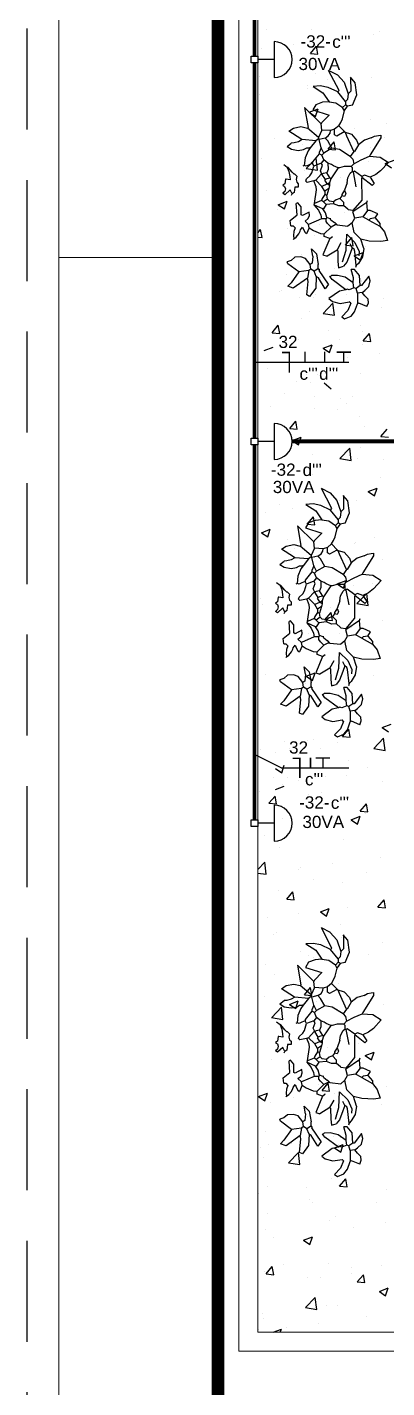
# Model space of a CAD drawing. Header units: millimetres. Extents: x 6597 to 20911, y -10306 to -132.
# Drawn here: x 9368 to 9650, y -6689 to -5620 of the extents above; entities that cross this region are included whole.
import ezdxf

# ---------------------------------------------------------------- set-up
doc = ezdxf.new("R2010")
doc.units = ezdxf.units.MM
doc.header["$LTSCALE"] = 25
doc.header["$MEASUREMENT"] = 0
for name, pattern in [('DASHDOT2', [12.7, 6.35, -3.175, 0, -3.175]), ('Dashed', [0.75, 0.5, -0.25]), ('HIDDEN2', [4.7625, 3.175, -1.5875])]:
    doc.linetypes.add(name, pattern=pattern)
for name, color, linetype in [('CIRCUITOS', 7, 'Continuous'), ('Iluminação1', 1, 'Continuous'), ('LUMINÁRIAS', 1, 'Continuous'), ('MAAI - VEGETAÇÃO', 106, 'Continuous')]:
    doc.layers.add(name, color=color, linetype=linetype)
for name, color, linetype, lineweight in [('EL-Condutos', 5, 'Continuous', 30), ('MAAI - ALVENARIA', 7, 'Continuous', 0), ('TEXTO', 7, 'Continuous', 30)]:
    doc.layers.add(name, color=color, linetype=linetype, lineweight=lineweight)
doc.styles.add('Arial', font='arial.ttf')

# ---------------------------------------------------------------- blocks, each defined once
blk = doc.blocks.new('JVL')
for p, q in [((246.1773, -15.6807), (246.188, -15.6807)), ((246.1779, -15.6897), (246.1773, -15.6807)), ((246.1804, -15.7052), (246.1779, -15.6897)), ((246.188, -15.6807), (246.2553, -15.7237)), ((246.2607, -15.7264), (246.2644, -15.6832)), ((246.2644, -15.6832), (246.2854, -15.6508)), ((246.2854, -15.6508), (246.3188, -15.6819)), ((246.3188, -15.6819), (246.3336, -15.7013)), ((246.4894, -15.6941), (246.4759, -15.7237)), ((246.5055, -15.7049), (246.4894, -15.6941)), ((246.5055, -15.7049), (246.5271, -15.6861)), ((246.5136, -15.7291), (246.5375, -15.6858)), ((246.5271, -15.6861), (246.5378, -15.6861)), ((246.5375, -15.6858), (246.5609, -15.6677)), ((246.5609, -15.6677), (246.5955, -15.656)), ((246.5955, -15.656), (246.5993, -15.6819)), ((246.5993, -15.6819), (246.5968, -15.7285)), ((246.188, -15.7184), (246.1804, -15.7052)), ((246.188, -15.7184), (246.1961, -15.7453)), ((246.1961, -15.7453), (246.2149, -15.7695)), ((246.2553, -15.7237), (246.2607, -15.7264)), ((246.2743, -15.7583), (246.2607, -15.7264)), ((246.3336, -15.7013), (246.3441, -15.7237)), ((246.3441, -15.7237), (246.336, -15.7453)), ((246.336, -15.7453), (246.3414, -15.756)), ((246.3441, -15.7237), (246.3683, -15.7076)), ((246.3764, -15.7157), (246.3441, -15.756)), ((246.3683, -15.7076), (246.3764, -15.7157)), ((246.4437, -15.7372), (246.4356, -15.7345)), ((246.4759, -15.7345), (246.4437, -15.7372)), ((246.4437, -15.7372), (246.4805, -15.7925)), ((246.4759, -15.7237), (246.4759, -15.7345)), ((246.4759, -15.7345), (246.5002, -15.7533)), ((246.5136, -15.7291), (246.5002, -15.7533)), ((246.5002, -15.7533), (246.5055, -15.7856)), ((246.5055, -15.7049), (246.5082, -15.7237)), ((246.5082, -15.7237), (246.5136, -15.7291)), ((246.5968, -15.7285), (246.589, -15.7614)), ((246.6266, -15.7506), (246.589, -15.7614)), ((246.6266, -15.7506), (246.6598, -15.7557)), ((246.755, -15.7257), (246.7358, -15.7306)), ((246.7358, -15.7306), (246.7735, -15.7602)), ((246.7773, -15.7309), (246.755, -15.7257)), ((246.7923, -15.7467), (246.7773, -15.7309)), ((246.8004, -15.7575), (246.7923, -15.7467)), ((246.8138, -15.7467), (246.8004, -15.7575)), ((246.8267, -15.7335), (246.8138, -15.7467)), ((246.8415, -15.7322), (246.8267, -15.7335)), ((246.8569, -15.7387), (246.8415, -15.7322)), ((246.8569, -15.7387), (246.8434, -15.771)), ((245.9689, -15.7813), (245.9472, -15.7999)), ((245.948, -15.7991), (246.0024, -15.7991)), ((246.0162, -15.7751), (245.9689, -15.7813)), ((246.0024, -15.7991), (246.0131, -15.8098)), ((246.0571, -15.7922), (246.0162, -15.7751)), ((246.0571, -15.7922), (246.0616, -15.8125)), ((246.1638, -15.826), (246.173, -15.7971)), ((246.173, -15.7971), (246.1964, -15.7764)), ((246.2419, -15.7883), (246.18, -15.8152)), ((246.1964, -15.7764), (246.2149, -15.7695)), ((246.2149, -15.7695), (246.2419, -15.7856)), ((246.2607, -15.8018), (246.2338, -15.8448)), ((246.2419, -15.7856), (246.2419, -15.7883)), ((246.2419, -15.7883), (246.2607, -15.8018)), ((246.2607, -15.8018), (246.2718, -15.7919)), ((246.2718, -15.7919), (246.2903, -15.7883)), ((246.2903, -15.7883), (246.2743, -15.7583)), ((246.2903, -15.7883), (246.3011, -15.7991)), ((246.3064, -15.7937), (246.3011, -15.7991)), ((246.3011, -15.7991), (246.3011, -15.826)), ((246.3199, -15.7937), (246.3064, -15.7937)), ((246.3414, -15.756), (246.3199, -15.7856)), ((246.3199, -15.7856), (246.3226, -15.791)), ((246.3226, -15.791), (246.3199, -15.7937)), ((246.3274, -15.8023), (246.3199, -15.7937)), ((246.3226, -15.791), (246.3818, -15.7802)), ((246.346, -15.8126), (246.3274, -15.8023)), ((246.3414, -15.756), (246.3441, -15.756)), ((246.3441, -15.756), (246.3468, -15.756)), ((246.434, -15.756), (246.3468, -15.756)), ((246.4759, -15.791), (246.434, -15.756)), ((246.4759, -15.7937), (246.4733, -15.8098)), ((246.4759, -15.7937), (246.4759, -15.791)), ((246.5055, -15.7856), (246.4805, -15.7925)), ((246.5244, -15.7964), (246.5055, -15.7856)), ((246.5621, -15.7883), (246.5244, -15.7964)), ((246.5244, -15.7964), (246.5378, -15.8125)), ((246.589, -15.7614), (246.5621, -15.7883)), ((246.5698, -15.8172), (246.6021, -15.7851)), ((246.589, -15.7614), (246.589, -15.7587)), ((246.6021, -15.7851), (246.6382, -15.7685)), ((246.6239, -15.7964), (246.6078, -15.8045)), ((246.6293, -15.7883), (246.6239, -15.7964)), ((246.6239, -15.7964), (246.6455, -15.8045)), ((246.6374, -15.7856), (246.6293, -15.7883)), ((246.6939, -15.7802), (246.6374, -15.7856)), ((246.6382, -15.7685), (246.6552, -15.7702)), ((246.6455, -15.8045), (246.6804, -15.8179)), ((246.6598, -15.7557), (246.6857, -15.7712)), ((246.6857, -15.7712), (246.6939, -15.7802)), ((246.6939, -15.7802), (246.702, -15.7829)), ((246.7331, -15.7683), (246.7089, -15.7871)), ((246.7089, -15.7871), (246.7089, -15.8005)), ((246.7427, -15.7917), (246.7089, -15.8005)), ((246.7735, -15.7656), (246.7331, -15.7683)), ((246.7627, -15.7925), (246.7402, -15.8241)), ((246.7627, -15.7925), (246.7427, -15.7917)), ((246.7815, -15.7898), (246.7627, -15.7925)), ((246.7735, -15.7602), (246.7735, -15.7656)), ((246.7735, -15.7656), (246.7842, -15.7817)), ((246.7842, -15.7817), (246.7815, -15.7898)), ((246.7815, -15.7898), (246.7896, -15.8086)), ((246.8031, -15.7763), (246.7842, -15.7817)), ((246.7896, -15.8086), (246.7869, -15.8167)), ((246.8004, -15.7575), (246.8031, -15.7763)), ((246.8031, -15.7763), (246.8461, -15.7763)), ((246.8434, -15.8032), (246.838, -15.8086)), ((246.844, -15.8448), (246.838, -15.8086)), ((246.8434, -15.771), (246.8461, -15.7763)), ((246.8434, -15.8032), (246.8724, -15.815)), ((246.8773, -15.7878), (246.8461, -15.7763)), ((246.8946, -15.8021), (246.8773, -15.7878)), ((246.9053, -15.8275), (246.8946, -15.8021)), ((245.9997, -15.8448), (245.9197, -15.8864)), ((245.9378, -15.8502), (245.9197, -15.8864)), ((245.9373, -15.8515), (245.9669, -15.8247)), ((245.9669, -15.8247), (246.0131, -15.8098)), ((246.0051, -15.8502), (245.9866, -15.8887)), ((246.0051, -15.8502), (245.9997, -15.8448)), ((246.0427, -15.8206), (246.0051, -15.8502)), ((246.0131, -15.8098), (246.0347, -15.8125)), ((246.0347, -15.8125), (246.0427, -15.8206)), ((246.0427, -15.8206), (246.0562, -15.8206)), ((246.0438, -15.8846), (246.0482, -15.8577)), ((246.0482, -15.8577), (246.0665, -15.8308)), ((246.0616, -15.8125), (246.0562, -15.8206)), ((246.067, -15.8314), (246.0562, -15.8206)), ((246.0789, -15.824), (246.0611, -15.8116)), ((246.0806, -15.8245), (246.067, -15.8314)), ((246.1115, -15.8328), (246.0789, -15.824)), ((246.1262, -15.8394), (246.1115, -15.8328)), ((246.1396, -15.8475), (246.1262, -15.8394)), ((246.1638, -15.8233), (246.1396, -15.8475)), ((246.1396, -15.8475), (246.1531, -15.8636)), ((246.1638, -15.8233), (246.1638, -15.826)), ((246.1638, -15.826), (246.18, -15.8556)), ((246.18, -15.8152), (246.1665, -15.8206)), ((246.18, -15.8556), (246.1746, -15.8636)), ((246.2338, -15.8448), (246.2284, -15.8744)), ((246.3064, -15.8502), (246.2984, -15.869)), ((246.3011, -15.826), (246.3064, -15.8448)), ((246.3064, -15.8448), (246.3064, -15.8502)), ((246.3064, -15.8502), (246.3495, -15.8798)), ((246.3656, -15.8152), (246.346, -15.8126)), ((246.3656, -15.8152), (246.3952, -15.826)), ((246.3952, -15.826), (246.4087, -15.8206)), ((246.3952, -15.826), (246.4114, -15.8367)), ((246.4087, -15.8206), (246.4194, -15.826)), ((246.4114, -15.8367), (246.4168, -15.8367)), ((246.4194, -15.826), (246.4168, -15.8367)), ((246.4168, -15.8367), (246.4275, -15.8448)), ((246.4437, -15.8287), (246.4275, -15.8448)), ((246.4275, -15.8448), (246.4329, -15.8583)), ((246.4329, -15.8583), (246.441, -15.869)), ((246.4571, -15.8287), (246.4437, -15.8287)), ((246.4572, -15.8489), (246.449, -15.869)), ((246.4706, -15.8125), (246.4571, -15.8287)), ((246.4571, -15.8287), (246.4572, -15.8489)), ((246.4733, -15.8098), (246.4706, -15.8125)), ((246.5325, -15.8556), (246.5244, -15.8636)), ((246.5325, -15.8556), (246.5378, -15.8125)), ((246.5325, -15.8556), (246.5325, -15.8636)), ((246.6322, -15.8207), (246.5698, -15.8172)), ((246.632, -15.8556), (246.6024, -15.8394)), ((246.632, -15.8556), (246.6347, -15.8529)), ((246.632, -15.8556), (246.6562, -15.8959)), ((246.6782, -15.8344), (246.6322, -15.8207)), ((246.6347, -15.8529), (246.6778, -15.8529)), ((246.6778, -15.8529), (246.702, -15.8502)), ((246.6804, -15.8179), (246.6966, -15.8314)), ((246.702, -15.8502), (246.6966, -15.8314)), ((246.7402, -15.8241), (246.7328, -15.8551)), ((246.7328, -15.8551), (246.7331, -15.8786)), ((246.7896, -15.8221), (246.7492, -15.8759)), ((246.7869, -15.8167), (246.7896, -15.8221)), ((246.7896, -15.8221), (246.7946, -15.8474)), ((246.7946, -15.8474), (246.8246, -15.8893)), ((246.8353, -15.8759), (246.844, -15.8448)), ((246.8724, -15.815), (246.8972, -15.8382)), ((246.8972, -15.8382), (246.9053, -15.8275)), ((245.9866, -15.8887), (245.9807, -15.9197)), ((245.9827, -15.9486), (246.0083, -15.9093)), ((246.0083, -15.9093), (246.0438, -15.8846)), ((246.0438, -15.8846), (246.0458, -15.9114)), ((246.0458, -15.9114), (246.0556, -15.9383)), ((246.0759, -15.9501), (246.0966, -15.8852)), ((246.0966, -15.8852), (246.1262, -15.9148)), ((246.1262, -15.9148), (246.1315, -15.9175)), ((246.1558, -15.9148), (246.1315, -15.9175)), ((246.1746, -15.8636), (246.1531, -15.8636)), ((246.1531, -15.8636), (246.1584, -15.8798)), ((246.1584, -15.8798), (246.1558, -15.9148)), ((246.1558, -15.9148), (246.1853, -15.9282)), ((246.168, -15.8812), (246.1584, -15.8798)), ((246.1791, -15.889), (246.168, -15.8812)), ((246.188, -15.9013), (246.1791, -15.889)), ((246.1988, -15.8906), (246.188, -15.9013)), ((246.188, -15.9013), (246.1934, -15.9255)), ((246.2284, -15.8744), (246.1988, -15.8906)), ((246.2472, -15.9067), (246.2257, -15.9175)), ((246.2284, -15.8744), (246.2472, -15.9067)), ((246.2472, -15.9067), (246.2553, -15.9148)), ((246.2553, -15.9148), (246.2499, -15.9255)), ((246.2741, -15.9067), (246.2553, -15.9148)), ((246.2876, -15.8906), (246.2741, -15.9067)), ((246.2741, -15.9067), (246.2876, -15.9175)), ((246.293, -15.8771), (246.2876, -15.8906)), ((246.2876, -15.8906), (246.3118, -15.8906)), ((246.2957, -15.9121), (246.2876, -15.9175)), ((246.2984, -15.869), (246.293, -15.8771)), ((246.3172, -15.9202), (246.2957, -15.9121)), ((246.3118, -15.8906), (246.3253, -15.8959)), ((246.3306, -15.9148), (246.3172, -15.9202)), ((246.3468, -15.8825), (246.3253, -15.8959)), ((246.3253, -15.8959), (246.328, -15.9094)), ((246.328, -15.9094), (246.3306, -15.9148)), ((246.3522, -15.9013), (246.3306, -15.9148)), ((246.3306, -15.9148), (246.3306, -15.9175)), ((246.3495, -15.8798), (246.3468, -15.8825)), ((246.3468, -15.8825), (246.3495, -15.8959)), ((246.3495, -15.8798), (246.3656, -15.8852)), ((246.3495, -15.8959), (246.3522, -15.9013)), ((246.3549, -15.904), (246.3522, -15.9013)), ((246.371, -15.8933), (246.3549, -15.904)), ((246.3791, -15.9148), (246.3549, -15.939)), ((246.3656, -15.8852), (246.371, -15.8933)), ((246.3656, -15.8852), (246.3764, -15.8852)), ((246.3764, -15.8852), (246.371, -15.8933)), ((246.371, -15.8933), (246.371, -15.8959)), ((246.371, -15.8959), (246.3791, -15.9148)), ((246.3764, -15.8852), (246.3872, -15.8879)), ((246.3979, -15.904), (246.3791, -15.9148)), ((246.3872, -15.8879), (246.4141, -15.8959)), ((246.3872, -15.8879), (246.3979, -15.904)), ((246.3979, -15.904), (246.4114, -15.904)), ((246.4141, -15.8959), (246.4114, -15.904)), ((246.4114, -15.904), (246.4275, -15.9148)), ((246.4302, -15.8933), (246.4141, -15.8959)), ((246.4275, -15.9148), (246.4356, -15.9175)), ((246.4383, -15.8852), (246.4302, -15.8933)), ((246.4302, -15.8933), (246.441, -15.9094)), ((246.441, -15.9094), (246.4356, -15.9175)), ((246.441, -15.869), (246.4383, -15.8852)), ((246.441, -15.869), (246.449, -15.869)), ((246.4517, -15.8986), (246.441, -15.9094)), ((246.449, -15.869), (246.4517, -15.8986)), ((246.4517, -15.8986), (246.4679, -15.9094)), ((246.4679, -15.9121), (246.4517, -15.9471)), ((246.484, -15.9013), (246.4679, -15.9121)), ((246.4679, -15.9094), (246.4679, -15.9121)), ((246.5029, -15.8959), (246.484, -15.9013)), ((246.5082, -15.8825), (246.5029, -15.8959)), ((246.5029, -15.8959), (246.5082, -15.8986)), ((246.5082, -15.8798), (246.5082, -15.8825)), ((246.5136, -15.8798), (246.5082, -15.8825)), ((246.519, -15.8986), (246.5082, -15.8986)), ((246.5082, -15.8986), (246.5082, -15.9175)), ((246.5244, -15.8663), (246.5136, -15.8798)), ((246.5271, -15.8933), (246.519, -15.8986)), ((246.5244, -15.8636), (246.5244, -15.8663)), ((246.5405, -15.8798), (246.5271, -15.8933)), ((246.5325, -15.8636), (246.5405, -15.8798)), ((246.5405, -15.8798), (246.5674, -15.9067)), ((246.5654, -15.9222), (246.5674, -15.9067)), ((246.5782, -15.9067), (246.5674, -15.9067)), ((246.5863, -15.8852), (246.5782, -15.8744)), ((246.5863, -15.8852), (246.5782, -15.9067)), ((246.5863, -15.8852), (246.6508, -15.9121)), ((246.6508, -15.9121), (246.6562, -15.8959)), ((246.7665, -15.8906), (246.7127, -15.9282)), ((246.7331, -15.8786), (246.7385, -15.884)), ((246.7385, -15.884), (246.7358, -15.8867)), ((246.7492, -15.8759), (246.7385, -15.884)), ((246.7854, -15.904), (246.7423, -15.9309)), ((246.7665, -15.8906), (246.7854, -15.904)), ((246.8246, -15.8893), (246.8353, -15.8759)), ((245.9807, -15.9197), (245.9827, -15.9486)), ((246.0556, -15.9383), (246.0759, -15.9501)), ((246.1315, -15.9175), (246.0666, -15.9824)), ((246.0666, -15.9824), (246.145, -15.9686)), ((246.145, -15.9686), (246.1477, -15.9713)), ((246.1853, -15.9282), (246.1477, -15.9713)), ((246.1853, -15.9282), (246.1907, -15.9282)), ((246.1934, -15.9255), (246.1907, -15.9282)), ((246.1907, -15.9282), (246.1988, -15.939)), ((246.2257, -15.9175), (246.1934, -15.9255)), ((246.1988, -15.939), (246.1934, -15.9928)), ((246.1988, -15.939), (246.2257, -15.9605)), ((246.2257, -15.9175), (246.2445, -15.9255)), ((246.2257, -15.9605), (246.2257, -15.9632)), ((246.2257, -15.9605), (246.2383, -15.9696)), ((246.2257, -15.974), (246.2257, -15.9632)), ((246.2383, -15.9696), (246.2663, -15.9807)), ((246.2445, -15.9255), (246.2499, -15.9255)), ((246.2499, -15.9255), (246.2822, -15.9524)), ((246.2822, -15.9524), (246.2876, -15.9524)), ((246.2876, -15.9175), (246.2984, -15.9471)), ((246.2984, -15.9471), (246.2876, -15.9524)), ((246.2876, -15.9524), (246.293, -15.9659)), ((246.293, -15.9659), (246.2984, -15.9767)), ((246.3256, -15.9551), (246.2984, -15.9471)), ((246.3367, -15.9624), (246.3256, -15.9551)), ((246.3306, -15.9175), (246.3549, -15.939)), ((246.3495, -15.9767), (246.3367, -15.9624)), ((246.3549, -15.939), (246.3576, -15.9471)), ((246.3803, -15.9373), (246.3574, -15.9465)), ((246.3576, -15.9471), (246.3629, -15.974)), ((246.3925, -15.9363), (246.3803, -15.9373)), ((246.4464, -15.9444), (246.3925, -15.9363)), ((246.4356, -15.9175), (246.4464, -15.9444)), ((246.4464, -15.9444), (246.4517, -15.9471)), ((246.4517, -15.9471), (246.4735, -15.9289)), ((246.4735, -15.9289), (246.4932, -15.9201)), ((246.4942, -15.9646), (246.4813, -15.9659)), ((246.4813, -15.9659), (246.4948, -15.9928)), ((246.4932, -15.9201), (246.5082, -15.9175)), ((246.5066, -15.9698), (246.4942, -15.9646)), ((246.5163, -15.982), (246.5066, -15.9698)), ((246.5082, -15.9175), (246.5298, -15.9686)), ((246.5298, -15.9686), (246.5163, -15.982)), ((246.5432, -15.9659), (246.5298, -15.9686)), ((246.5432, -15.9659), (246.5535, -15.9491)), ((246.5432, -15.9659), (246.5674, -15.9767)), ((246.5535, -15.9491), (246.5654, -15.9222)), ((246.6264, -15.9576), (246.6462, -15.9382)), ((246.6562, -15.9524), (246.6264, -15.9576)), ((246.6462, -15.9382), (246.6885, -15.9309)), ((246.6562, -15.9524), (246.6831, -15.9551)), ((246.6885, -15.9632), (246.6643, -15.982)), ((246.6831, -15.9551), (246.6885, -15.9632)), ((246.7074, -15.9309), (246.6885, -15.9309)), ((246.7074, -15.9605), (246.6885, -15.9632)), ((246.7074, -15.9282), (246.71, -15.9282)), ((246.7074, -15.9282), (246.7074, -15.9309)), ((246.71, -15.9282), (246.7074, -15.9309)), ((246.7074, -15.9309), (246.7074, -15.9336)), ((246.7074, -15.9336), (246.7154, -15.9471)), ((246.7154, -15.9471), (246.7074, -15.9605)), ((246.7074, -15.9605), (246.7127, -15.9686)), ((246.71, -15.9282), (246.7127, -15.9282)), ((246.7127, -15.9686), (246.7423, -15.974)), ((246.7127, -15.9686), (246.7181, -16.0089)), ((246.737, -15.939), (246.7154, -15.9471)), ((246.7423, -15.9309), (246.737, -15.939)), ((246.737, -15.939), (246.7827, -15.9417)), ((246.7827, -15.9417), (246.815, -15.9659)), ((246.815, -15.9659), (246.8096, -15.9767)), ((246.1418, -15.997), (246.1477, -15.9713)), ((246.1473, -16.0269), (246.1418, -15.997)), ((246.1907, -15.9982), (246.16, -16.0457)), ((246.1934, -15.9928), (246.1907, -15.9982)), ((246.1934, -15.9928), (246.2015, -16.0072)), ((246.2015, -16.0072), (246.2061, -16.0245)), ((246.2061, -16.0245), (246.2069, -16.0359)), ((246.2328, -15.9869), (246.2257, -15.974)), ((246.2314, -16.0351), (246.236, -16.0081)), ((246.236, -16.0081), (246.2328, -15.9869)), ((246.2663, -15.9807), (246.2957, -15.9847)), ((246.293, -15.9847), (246.2957, -15.9847)), ((246.2984, -15.9767), (246.2957, -15.9847)), ((246.2957, -15.9847), (246.2984, -15.9901)), ((246.3333, -16.0197), (246.3306, -16.0224)), ((246.3306, -16.0224), (246.3306, -16.0251)), ((246.3333, -16.0197), (246.3387, -16.0143)), ((246.3387, -16.0143), (246.3518, -16.0177)), ((246.3576, -15.9794), (246.3495, -15.9767)), ((246.3518, -16.0177), (246.3624, -16.0144)), ((246.3629, -15.974), (246.3576, -15.9794)), ((246.3624, -16.0144), (246.3683, -16.0089)), ((246.3683, -16.0089), (246.3818, -16.0089)), ((246.3818, -16.0089), (246.3818, -16.0224)), ((246.3818, -16.0224), (246.4033, -16.0251)), ((246.4598, -15.9982), (246.4437, -16.0116)), ((246.4437, -16.0116), (246.4464, -16.017)), ((246.4921, -16.0143), (246.4464, -16.017)), ((246.4921, -15.9982), (246.4598, -15.9982)), ((246.4948, -15.9928), (246.4921, -15.9982)), ((246.5136, -16.0412), (246.4921, -16.0143)), ((246.5351, -16.0305), (246.5432, -16.0224)), ((246.5405, -15.9928), (246.553, -15.9879)), ((246.5513, -16.0009), (246.5405, -15.9928)), ((246.5432, -16.0224), (246.558, -16.0273)), ((246.5565, -16.0019), (246.5513, -16.0009)), ((246.553, -15.9879), (246.5624, -15.9827)), ((246.5674, -16.0076), (246.5565, -16.0019)), ((246.5624, -15.9827), (246.5674, -15.9767)), ((246.5797, -16.0185), (246.5674, -16.0076)), ((246.5863, -16.0278), (246.5797, -16.0185)), ((246.6643, -15.982), (246.6586, -16.0003)), ((246.6586, -16.0003), (246.6598, -16.0236)), ((246.6598, -16.0236), (246.6724, -16.0386)), ((246.7181, -16.0089), (246.6858, -16.052)), ((246.7181, -16.0089), (246.7612, -16.0386)), ((246.7558, -15.9713), (246.7423, -15.974)), ((246.7423, -15.974), (246.7827, -16.0305)), ((246.8096, -15.9767), (246.7558, -15.9713)), ((246.16, -16.0457), (246.1473, -16.0269)), ((246.2203, -16.052), (246.2069, -16.0359)), ((246.2203, -16.052), (246.2314, -16.0351)), ((246.3037, -16.052), (246.293, -16.0655)), ((246.3226, -16.0332), (246.3037, -16.0493)), ((246.3037, -16.052), (246.3197, -16.0457)), ((246.3037, -16.0493), (246.3037, -16.052)), ((246.3197, -16.0457), (246.3394, -16.0428)), ((246.3306, -16.0251), (246.3226, -16.0332)), ((246.3394, -16.0428), (246.3522, -16.0412)), ((246.3522, -16.0412), (246.3495, -16.0574)), ((246.3495, -16.0574), (246.3495, -16.0601)), ((246.3495, -16.0601), (246.3683, -16.0628)), ((246.3683, -16.0628), (246.3737, -16.0708)), ((246.3737, -16.0708), (246.379, -16.063)), ((246.379, -16.063), (246.3881, -16.0601)), ((246.3881, -16.0601), (246.3992, -16.062)), ((246.4087, -16.0332), (246.3925, -16.0412)), ((246.3925, -16.0412), (246.4114, -16.0628)), ((246.3992, -16.062), (246.406, -16.0708)), ((246.4033, -16.0251), (246.4087, -16.0332)), ((246.4114, -16.0628), (246.406, -16.0708)), ((246.4141, -16.0359), (246.4087, -16.0332)), ((246.5351, -16.0386), (246.5136, -16.0412)), ((246.5351, -16.0386), (246.5351, -16.0305)), ((246.558, -16.0273), (246.5738, -16.0288)), ((246.5738, -16.0288), (246.5863, -16.0278)), ((246.5863, -16.0278), (246.589, -16.0305)), ((246.6724, -16.0386), (246.6778, -16.0547)), ((246.6858, -16.052), (246.6778, -16.0547)), ((246.7612, -16.0386), (246.7746, -16.052)), ((246.7827, -16.0305), (246.7746, -16.052))]:
    blk.add_line(p, q)
for centre, start, end in [((246.0571, -15.7922), 12.8043, 67.5333), ((246.434, -15.756), 49.844, 89.647)]:
    blk.add_arc(centre, 0.000000336, start, end)
blk = doc.blocks.new('Arandela 32W')
at = {"layer": 'LUMINÁRIAS', "color": 1}
for p, q in [((18.1535, 14.125), (18.1535, -14.125)), ((0, -2.6515), (0, 2.6515)), ((0, 2.6515), (5.304, 2.6515)), ((5.304, 2.6515), (5.304, -2.6515)), ((18.1535, 0), (5.304, 0)), ((5.304, -2.6515), (0, -2.6515))]:
    blk.add_line(p, q, dxfattribs=at)
blk.add_arc((18.1535, 0), 14.125, 270, 90, dxfattribs=at)

msp = doc.modelspace()

# ---------------------------------------------------------------- linework, layer by layer
at = {"linetype": 'HIDDEN2'}
msp.add_line((9367.5, -8796), (9367.5, -4541), dxfattribs=at)
at = {"lineweight": 0}
msp.add_line((9392.5, -8771), (9392.5, -4566), dxfattribs=at)
at = {"color": 7, "lineweight": 0}
msp.add_line((9517.5, -5801), (9392.5, -5801), dxfattribs=at)
at = {"layer": 'CIRCUITOS'}
for p, q in [((9546.2, -5883.2), (9620.3, -5883.2)), ((9567.1, -6201.9), (9546.2, -6191.5)), ((9567.1, -6201.9), (9620.3, -6201.9))]:
    msp.add_line(p, q, dxfattribs=at)
for points, const_width in [([(9567.9, -5875.6), (9573.8, -5875.6)], 1.16), ([(9573.6, -5875), (9573.6, -5891.3)], 1.16), ([(9573.6, -5875), (9573.6, -5891.3)], 1.16), ([(9585.9, -5875), (9585.9, -5883.2)], 1.16), ([(9601.3, -5875), (9601.3, -5883.2)], 1.16), ([(9610.7, -5875.3), (9622, -5875.3)], 1.11), ([(9616.3, -5875.3), (9616.3, -5883.2)], 1.11), ([(9576.1, -6194.4), (9582, -6194.4)], 1.16), ([(9581.8, -6193.8), (9581.8, -6210)], 1.16), ([(9581.8, -6193.8), (9581.8, -6210)], 1.16), ([(9590.2, -6193.8), (9590.2, -6201.9)], 1.16), ([(9594.4, -6194.1), (9605.6, -6194.1)], 1.11), ([(9600, -6194.1), (9600, -6201.9)], 1.11)]:
    msp.add_lwpolyline(points, dxfattribs=dict(at, const_width=const_width))
at = {"layer": 'EL-Condutos', "const_width": 3}
for points in [[(9546.2, -5348.1), (9546.2, -5642.7)], [(9546.2, -5648.1), (9546.2, -5942.7)], [(9546.2, -5948.1), (9546.2, -6242.7)]]:
    msp.add_lwpolyline(points, dxfattribs=at)
at = {"layer": 'EL-Condutos', "linetype": 'Dashed', "const_width": 3}
msp.add_lwpolyline([(9575.8, -5945.4), (10017.9, -5945.4, -0.216241), (10040.4, -5955.6), (10177, -6111.6)], format="xyb", dxfattribs=at)
at = {"layer": 'MAAI - ALVENARIA'}
for p, q in [((9533.9, -6660.4), (9533.9, -4630.4)), ((9548.9, -6645.4), (9548.9, -4645.4)), ((9548.9, -4645.4), (9548.9, -6645.4)), ((14342.9, -6645.4), (9548.9, -6645.4)), ((9548.9, -6645.4), (14342.9, -6645.4)), ((15548.9, -6660.4), (9533.9, -6660.4))]:
    msp.add_line(p, q, dxfattribs=at)
at = {"layer": 'MAAI - VEGETAÇÃO', "linetype": 'Continuous', "transparency": 33554559}
for p, q in [((9555.7, -5621.7), (9555.7, -5621.7)), ((9590.8, -5621.5), (9590.8, -5621.5)), ((9576.7, -5633.6), (9576.7, -5633.6)), ((9589.1, -5632.3), (9589.1, -5632.3)), ((9614.6, -5628.6), (9614.6, -5628.6)), ((9639.6, -5625.9), (9639.6, -5625.9)), ((9644.2, -5623.7), (9644.2, -5623.7)), ((9551.6, -5636.9), (9551.6, -5636.9)), ((9590.1, -5640.6), (9594.9, -5634.9)), ((9590.1, -5640.6), (9596.1, -5641.1)), ((9596.1, -5641.1), (9594.9, -5634.9)), ((9549.9, -5658.9), (9549.9, -5658.9)), ((9587.8, -5665.6), (9587.8, -5665.6)), ((9593.9, -5656.7), (9593.9, -5656.7)), ((9603.2, -5661.1), (9603.2, -5661.1)), ((9638.4, -5659.2), (9638.4, -5659.2)), ((9550.4, -5673.1), (9550.4, -5673.1)), ((9588.2, -5668.1), (9588.2, -5668.1)), ((9589.2, -5686.8), (9596.2, -5684.2)), ((9589.2, -5686.8), (9594.2, -5690.2)), ((9594.2, -5690.2), (9596.2, -5684.2)), ((9637.1, -5692.5), (9637.1, -5692.5)), ((9650.1, -5695.9), (9650.1, -5695.9)), ((9561.9, -5707.5), (9561.9, -5707.5)), ((9586.6, -5698.9), (9586.6, -5698.9)), ((9625.1, -5699.2), (9625.1, -5699.2)), ((9648.1, -5706.4), (9648.1, -5706.4)), ((9583.8, -5712.2), (9583.8, -5712.2)), ((9589.7, -5716.4), (9589.7, -5716.4)), ((9604, -5715.8), (9608.8, -5710.1)), ((9604, -5715.8), (9609.9, -5716.4)), ((9609.9, -5716.4), (9608.8, -5710.1)), ((9637.1, -5714.5), (9637.1, -5714.5)), ((9551.5, -5723.4), (9551.5, -5723.4)), ((9586.8, -5731), (9594.6, -5722.9)), ((9595.7, -5732.4), (9594.6, -5722.9)), ((9604.8, -5725.7), (9604.8, -5725.7)), ((9635.9, -5725.8), (9635.9, -5725.8)), ((9648.9, -5727.1), (9655.9, -5724.4)), ((9648.9, -5727.1), (9653.9, -5730.5)), ((9585.4, -5732.2), (9585.4, -5732.2)), ((9586.8, -5731), (9595.7, -5732.4)), ((9598.8, -5738.6), (9598.8, -5738.6)), ((9613.7, -5738.3), (9613.7, -5738.3)), ((9623.8, -5735.4), (9623.8, -5735.4)), ((9555.4, -5748.3), (9555.4, -5748.3)), ((9564.9, -5759.4), (9571.9, -5756.7)), ((9564.9, -5759.4), (9569.9, -5762.7)), ((9569.9, -5762.7), (9571.9, -5756.7)), ((9634.7, -5759.1), (9634.7, -5759.1)), ((9563.9, -5763.1), (9563.9, -5763.1)), ((9584.2, -5765.5), (9584.2, -5765.5)), ((9617.2, -5765.3), (9617.2, -5765.3)), ((9635.4, -5769.8), (9635.4, -5769.8)), ((9548.9, -5781.5), (9550.9, -5779)), ((9552.1, -5785.3), (9550.9, -5779)), ((9572.5, -5778.1), (9572.5, -5778.1)), ((9593.6, -5783.3), (9593.6, -5783.3)), ((9597.5, -5774.8), (9597.5, -5774.8)), ((9548.9, -5785), (9552.1, -5785.3)), ((9617.8, -5791.1), (9622.7, -5785.3)), ((9617.8, -5791.1), (9623.8, -5791.6)), ((9623.8, -5791.6), (9622.7, -5785.3)), ((9633.5, -5792.4), (9633.5, -5792.4)), ((9583, -5798.8), (9583, -5798.8)), ((9624.6, -5799.6), (9631.6, -5796.9)), ((9624.6, -5799.6), (9629.6, -5803)), ((9629.6, -5803), (9631.6, -5796.9)), ((9571.2, -5814.2), (9571.2, -5814.2)), ((9609.1, -5809.2), (9609.1, -5809.2)), ((9576.8, -5817.3), (9576.8, -5817.3)), ((9597.8, -5816.4), (9597.8, -5816.4)), ((9630.2, -5819.5), (9630.2, -5819.5)), ((9630.6, -5818.6), (9630.6, -5818.6)), ((9632.3, -5825.7), (9632.3, -5825.7)), ((9565.5, -5827.6), (9565.5, -5827.6)), ((9567.4, -5826.9), (9567.4, -5826.9)), ((9581.8, -5832.1), (9581.8, -5832.1)), ((9592.7, -5832.4), (9592.7, -5832.4)), ((9594.2, -5830.1), (9594.2, -5830.1)), ((9600.1, -5844.9), (9607.9, -5836.8)), ((9609, -5846.3), (9607.9, -5836.8)), ((9618.9, -5829.8), (9618.9, -5829.8)), ((9647.8, -5833), (9647.8, -5833)), ((9589.5, -5843), (9589.5, -5843)), ((9600.1, -5844.9), (9609, -5846.3)), ((9645.9, -5840.4), (9645.9, -5840.4)), ((9560, -5860), (9564.8, -5854.2)), ((9566, -5860.5), (9564.8, -5854.2)), ((9582.8, -5848.7), (9582.8, -5848.7)), ((9604.3, -5858), (9604.3, -5858)), ((9629.3, -5854.7), (9629.3, -5854.7)), ((9560, -5860), (9566, -5860.5)), ((9577.9, -5867.2), (9577.9, -5867.2)), ((9580.5, -5865.3), (9580.5, -5865.3)), ((9600.3, -5872.1), (9607.3, -5869.5)), ((9605.2, -5875.5), (9607.3, -5869.5)), ((9613.4, -5865), (9613.4, -5865)), ((9631.1, -5858.9), (9631.1, -5858.9)), ((9631.3, -5869.5), (9631.3, -5869.5)), ((9631.7, -5866.3), (9636.5, -5860.5)), ((9631.7, -5866.3), (9637.7, -5866.8)), ((9637.7, -5866.8), (9636.5, -5860.5)), ((9553.9, -5874.1), (9560.9, -5871.4)), ((9600.3, -5872.1), (9605.2, -5875.5)), ((9619.6, -5879.8), (9619.6, -5879.8)), ((9644.7, -5876.5), (9644.7, -5876.5)), ((9556.5, -5888.1), (9556.5, -5888.1)), ((9579.3, -5898.6), (9579.3, -5898.6)), ((9587.2, -5892.7), (9587.2, -5892.7)), ((9590.3, -5899), (9590.3, -5899)), ((9596, -5893), (9596, -5893)), ((9598.6, -5892.8), (9598.6, -5892.8)), ((9600.9, -5899.3), (9606.6, -5904.1)), ((9603, -5894.2), (9603, -5894.2)), ((9629.8, -5892.2), (9629.8, -5892.2)), ((9569.7, -5908), (9569.7, -5908)), ((9593.3, -5910), (9593.3, -5910)), ((9614, -5911.7), (9614, -5911.7)), ((9623.1, -5910.3), (9623.1, -5910.3)), ((9558.4, -5918.3), (9558.4, -5918.3)), ((9593.3, -5919.3), (9593.3, -5919.3)), ((9611.8, -5920.6), (9611.8, -5920.6)), ((9618.3, -5916), (9618.3, -5916)), ((9573.9, -5935.2), (9578.7, -5929.5)), ((9578.1, -5931.9), (9578.1, -5931.9)), ((9579.8, -5935.7), (9578.7, -5929.5)), ((9579.5, -5931.8), (9579.5, -5931.8)), ((9628.6, -5925.5), (9628.6, -5925.5)), ((9573.9, -5935.2), (9579.8, -5935.7)), ((9575.9, -5944.7), (9582.9, -5942)), ((9580.9, -5948), (9582.9, -5942)), ((9632.9, -5934), (9632.9, -5934)), ((9645.6, -5941.5), (9650.4, -5935.7)), ((9645.6, -5941.5), (9651.6, -5942)), ((9575.9, -5944.7), (9580.9, -5948)), ((9613.3, -5958.9), (9621.1, -5950.8)), ((9622.2, -5960.3), (9621.1, -5950.8)), ((9629.9, -5950.4), (9629.9, -5950.4)), ((9567, -5958.7), (9567, -5958.7)), ((9576.9, -5965.2), (9576.9, -5965.2)), ((9592, -5955.4), (9592, -5955.4)), ((9613.3, -5958.9), (9622.2, -5960.3)), ((9627.4, -5958.8), (9627.4, -5958.8)), ((9647.5, -5959.6), (9647.5, -5959.6)), ((9589.2, -5969.6), (9589.2, -5969.6)), ((9591.9, -5971.4), (9591.9, -5971.4)), ((9645.3, -5973.7), (9645.3, -5973.7)), ((9635.6, -5984.9), (9642.6, -5982.2)), ((9635.6, -5984.9), (9640.6, -5988.3)), ((9640.6, -5988.3), (9642.6, -5982.2)), ((9565.7, -5994.8), (9565.7, -5994.8)), ((9603.6, -5989.9), (9603.6, -5989.9)), ((9613.1, -5991.6), (9613.1, -5991.6)), ((9626.2, -5992.1), (9626.2, -5992.1)), ((9554.8, -6001.6), (9554.8, -6001.6)), ((9575.7, -5998.5), (9575.7, -5998.5)), ((9587.7, -6010.4), (9592.6, -6004.7)), ((9593.7, -6011), (9592.6, -6004.7)), ((9551.6, -6017.2), (9558.6, -6014.5)), ((9551.6, -6017.2), (9556.6, -6020.5)), ((9556.6, -6020.5), (9558.6, -6014.5)), ((9587.7, -6010.4), (9593.7, -6011)), ((9572.4, -6022.5), (9572.4, -6022.5)), ((9577.3, -6029.3), (9577.3, -6029.3)), ((9625, -6025.4), (9625, -6025.4)), ((9625.8, -6024.8), (9625.8, -6024.8)), ((9640.5, -6021), (9640.5, -6021)), ((9574.5, -6031.8), (9574.5, -6031.8)), ((9593, -6036.6), (9593, -6036.6)), ((9593.5, -6036), (9593.5, -6036)), ((9646.9, -6038.2), (9646.9, -6038.2)), ((9611.3, -6057.4), (9618.3, -6054.7)), ((9611.3, -6057.4), (9616.3, -6060.8)), ((9614.1, -6060.4), (9614.1, -6060.4)), ((9616.3, -6060.8), (9618.3, -6054.7)), ((9623.8, -6058.7), (9623.8, -6058.7)), ((9639.2, -6057.1), (9639.2, -6057.1)), ((9551, -6068.7), (9551, -6068.7)), ((9573.2, -6065.1), (9573.2, -6065.1)), ((9626.6, -6072.9), (9634.4, -6064.8)), ((9635.5, -6074.3), (9634.4, -6064.8)), ((9552.5, -6073.4), (9552.5, -6073.4)), ((9601.6, -6085.7), (9606.4, -6079.9)), ((9605.9, -6075.6), (9605.9, -6075.6)), ((9607.6, -6086.2), (9606.4, -6079.9)), ((9626.6, -6072.9), (9635.5, -6074.3)), ((9601.6, -6085.7), (9607.6, -6086.2)), ((9622.5, -6092), (9622.5, -6092)), ((9647.2, -6086.2), (9647.2, -6086.2)), ((9572, -6098.4), (9572, -6098.4)), ((9587.8, -6099.9), (9587.8, -6099.9)), ((9588.9, -6096.3), (9588.9, -6096.3)), ((9612.9, -6096.6), (9612.9, -6096.6)), ((9612.8, -6118.2), (9612.8, -6118.2)), ((9621.3, -6125.3), (9621.3, -6125.3)), ((9554.5, -6128.2), (9554.5, -6128.2)), ((9570.8, -6131.7), (9570.8, -6131.7)), ((9586.4, -6126.7), (9586.4, -6126.7)), ((9586.6, -6136), (9586.6, -6136)), ((9586.9, -6129.9), (9593.9, -6127.3)), ((9586.9, -6129.9), (9591.9, -6133.3)), ((9591.9, -6133.3), (9593.9, -6127.3)), ((9624.4, -6131), (9624.4, -6131)), ((9639.8, -6129), (9639.8, -6129)), ((9607.5, -6140.1), (9607.5, -6140.1)), ((9646.6, -6170.2), (9653.6, -6167.5)), ((9615.5, -6177.4), (9620.3, -6171.6)), ((9615.5, -6177.4), (9621.5, -6177.9)), ((9620.1, -6175.1), (9620.1, -6175.1)), ((9621.5, -6177.9), (9620.3, -6171.6)), ((9639.9, -6186.8), (9647.7, -6178.7)), ((9646.6, -6170.2), (9651.6, -6173.6)), ((9648.8, -6188.2), (9647.6, -6178.7)), ((9551.1, -6187.5), (9551.1, -6187.5)), ((9562.6, -6190), (9562.6, -6190)), ((9569.6, -6181.5), (9569.6, -6181.5)), ((9573.4, -6186.7), (9573.4, -6186.7)), ((9588.2, -6180.4), (9588.2, -6180.4)), ((9592.7, -6179.7), (9592.7, -6179.7)), ((9598.1, -6187), (9598.1, -6187)), ((9611.3, -6181.7), (9611.3, -6181.7)), ((9639.9, -6186.8), (9648.8, -6188.2)), ((9567.6, -6205.8), (9569.6, -6199.8)), ((9580.5, -6191.1), (9580.5, -6191.1)), ((9619.9, -6196.3), (9619.9, -6196.3)), ((9561.3, -6209.6), (9561.3, -6209.6)), ((9562.6, -6202.5), (9567.6, -6205.8)), ((9571.8, -6209.9), (9571.8, -6209.9)), ((9588.8, -6209.2), (9588.8, -6209.2)), ((9590.2, -6207.8), (9590.2, -6207.8)), ((9602.2, -6208.9), (9602.2, -6208.9)), ((9618.9, -6208.3), (9618.9, -6208.3)), ((9635, -6201.6), (9635, -6201.6)), ((9549.9, -6220.7), (9549.9, -6220.7)), ((9562.6, -6219), (9569.6, -6216.3)), ((9568.4, -6214.7), (9568.4, -6214.7)), ((9581.1, -6212), (9581.1, -6212)), ((9587, -6213.7), (9587, -6213.7)), ((9599.2, -6221.1), (9599.2, -6221.1)), ((9646.9, -6212.9), (9646.9, -6212.9)), ((9557.6, -6229.8), (9562.5, -6224.1)), ((9557.6, -6229.8), (9563.6, -6230.3)), ((9563.6, -6230.3), (9562.5, -6224.1)), ((9567.2, -6231.5), (9567.2, -6231.5)), ((9588.6, -6222.9), (9588.6, -6222.9)), ((9600.4, -6230.9), (9600.4, -6230.9)), ((9617.7, -6225.1), (9617.7, -6225.1)), ((9629.4, -6236.1), (9634.2, -6230.3)), ((9635.3, -6236.6), (9634.2, -6230.3)), ((9568.1, -6242.1), (9568.1, -6242.1)), ((9608.7, -6241), (9608.7, -6241)), ((9622.3, -6242.7), (9629.3, -6240)), ((9622.3, -6242.7), (9627.3, -6246.1)), ((9627.3, -6246.1), (9629.3, -6240)), ((9629.4, -6236.1), (9635.3, -6236.6)), ((9633.7, -6237.7), (9633.7, -6237.7)), ((9612.5, -6244.8), (9612.5, -6244.8)), ((9621.5, -6244.3), (9621.5, -6244.3)), ((9554.2, -6254.9), (9554.2, -6254.9)), ((9566, -6264.8), (9566, -6264.8)), ((9616.5, -6258.4), (9616.5, -6258.4)), ((9645.3, -6272.2), (9645.3, -6272.2)), ((9548.9, -6281.7), (9554.2, -6276.1)), ((9548.9, -6284.6), (9555.3, -6285.6)), ((9555.3, -6285.6), (9554.2, -6276.1)), ((9580.6, -6281.7), (9580.6, -6281.7)), ((9582.4, -6280.5), (9582.4, -6280.5)), ((9607.4, -6277.2), (9607.4, -6277.2)), ((9633.9, -6284), (9633.9, -6284)), ((9592.4, -6289.9), (9592.4, -6289.9)), ((9615.2, -6291.7), (9615.2, -6291.7)), ((9564.7, -6298.1), (9564.7, -6298.1)), ((9571.5, -6305), (9576.3, -6299.3)), ((9571.5, -6305), (9577.5, -6305.6)), ((9577.5, -6305.6), (9576.3, -6299.3)), ((9643.2, -6311.3), (9648.1, -6305.6)), ((9649.2, -6311.8), (9648.1, -6305.6)), ((9581.1, -6316.6), (9581.1, -6316.6)), ((9598, -6315.2), (9605, -6312.5)), ((9598, -6315.2), (9602.9, -6318.6)), ((9602.9, -6318.6), (9605, -6312.5)), ((9619, -6311.6), (9619, -6311.6)), ((9643.2, -6311.3), (9649.2, -6311.8)), ((9556.1, -6319.9), (9556.1, -6319.9)), ((9614, -6325), (9614, -6325)), ((9561.1, -6332.8), (9561.1, -6332.8)), ((9563.5, -6331.4), (9563.5, -6331.4)), ((9614.5, -6335.1), (9614.5, -6335.1)), ((9646.6, -6339.5), (9646.6, -6339.5)), ((9582.2, -6346.3), (9582.2, -6346.3)), ((9588.3, -6349.5), (9588.3, -6349.5)), ((9635.5, -6348.5), (9635.5, -6348.5)), ((9554.8, -6356.1), (9554.8, -6356.1)), ((9592.7, -6351.1), (9592.7, -6351.1)), ((9612.8, -6358.3), (9612.8, -6358.3)), ((9562.3, -6364.7), (9562.3, -6364.7)), ((9612.2, -6371.5), (9612.2, -6371.5)), ((9553.9, -6381.5), (9553.9, -6381.5)), ((9585.4, -6380.3), (9590.2, -6374.5)), ((9585.4, -6380.3), (9591.4, -6380.8)), ((9591.4, -6380.8), (9590.2, -6374.5)), ((9629.5, -6382.2), (9629.5, -6382.2)), ((9559.7, -6398.2), (9567.4, -6390.1)), ((9566.4, -6390.5), (9566.4, -6390.5)), ((9568.5, -6399.6), (9567.4, -6390.1)), ((9573.6, -6387.8), (9580.6, -6385.1)), ((9573.6, -6387.8), (9578.6, -6391.1)), ((9578.6, -6391.1), (9580.6, -6385.1)), ((9594.6, -6385.9), (9594.6, -6385.9)), ((9611.6, -6391.6), (9611.6, -6391.6)), ((9647.9, -6388.2), (9647.9, -6388.2)), ((9559.6, -6398.2), (9568.5, -6399.6)), ((9561.1, -6398), (9561.1, -6398)), ((9592.1, -6416.5), (9592.1, -6416.5)), ((9603.2, -6421.6), (9603.2, -6421.6)), ((9610.4, -6424.9), (9610.4, -6424.9)), ((9628.2, -6418.3), (9628.2, -6418.3)), ((9633.3, -6428), (9640.3, -6425.3)), ((9638.3, -6431.4), (9640.3, -6425.3)), ((9559.9, -6431.3), (9559.9, -6431.3)), ((9633.3, -6428), (9638.3, -6431.4)), ((9575.1, -6437), (9575.1, -6437)), ((9628.5, -6439.3), (9628.5, -6439.3)), ((9549.3, -6460.3), (9556.3, -6457.6)), ((9554.3, -6463.6), (9556.3, -6457.6)), ((9596.2, -6450.5), (9596.2, -6450.5)), ((9599.3, -6455.5), (9604.1, -6449.7)), ((9599.3, -6455.5), (9605.2, -6456)), ((9605.2, -6456), (9604.1, -6449.7)), ((9639.8, -6452.8), (9639.8, -6452.8)), ((9649.6, -6452.7), (9649.6, -6452.7)), ((9549.3, -6460.3), (9554.3, -6463.6)), ((9558.7, -6464.6), (9558.7, -6464.6)), ((9576.9, -6461.1), (9576.9, -6461.1)), ((9601.9, -6457.8), (9601.9, -6457.8)), ((9609.2, -6458.2), (9609.2, -6458.2)), ((9646.3, -6466.1), (9646.3, -6466.1)), ((9588, -6476.1), (9588, -6476.1)), ((9555.2, -6487.8), (9555.2, -6487.8)), ((9557.4, -6497.8), (9557.4, -6497.8)), ((9575.6, -6497.2), (9575.6, -6497.2)), ((9608, -6491.4), (9608, -6491.4)), ((9608.6, -6490.1), (9608.6, -6490.1)), ((9609, -6500.5), (9616, -6497.8)), ((9611.9, -6498.1), (9611.9, -6498.1)), ((9613.5, -6492.2), (9613.5, -6492.2)), ((9614, -6503.9), (9616, -6497.8)), ((9550.6, -6500.5), (9550.6, -6500.5)), ((9553.6, -6508.1), (9553.6, -6508.1)), ((9572.9, -6512.2), (9580.7, -6504.1)), ((9581.8, -6513.6), (9580.7, -6504.1)), ((9609, -6500.5), (9614, -6503.9)), ((9572.9, -6512.2), (9581.8, -6513.6)), ((9556.2, -6531.1), (9556.2, -6531.1)), ((9587.2, -6531.7), (9587.2, -6531.7)), ((9606.7, -6524.7), (9606.7, -6524.7)), ((9613.1, -6530.7), (9618, -6524.9)), ((9613.1, -6530.7), (9619.1, -6531.2)), ((9619.1, -6531.2), (9618, -6524.9)), ((9549.3, -6536.7), (9549.3, -6536.7)), ((9589.1, -6541.2), (9589.1, -6541.2)), ((9591.8, -6543.1), (9591.8, -6543.1)), ((9650.1, -6533.1), (9650.1, -6533.1)), ((9556.8, -6552.4), (9556.8, -6552.4)), ((9642.5, -6543.5), (9642.5, -6543.5)), ((9555, -6564.4), (9555, -6564.4)), ((9605.5, -6558), (9605.5, -6558)), ((9610.2, -6554.6), (9610.2, -6554.6)), ((9624, -6562.8), (9624, -6562.8)), ((9649.1, -6559.5), (9649.1, -6559.5)), ((9560.9, -6571.1), (9560.9, -6571.1)), ((9584.7, -6573), (9591.7, -6570.4)), ((9584.7, -6573), (9589.6, -6576.4)), ((9589.6, -6576.4), (9591.7, -6570.4)), ((9555.3, -6599.6), (9560.1, -6593.9)), ((9561.3, -6600.2), (9560.1, -6593.9)), ((9569.2, -6592), (9569.2, -6592)), ((9604.3, -6591.3), (9604.3, -6591.3)), ((9622.6, -6594.3), (9622.6, -6594.3)), ((9646, -6592.8), (9646, -6592.8)), ((9553.8, -6597.7), (9553.8, -6597.7)), ((9555.3, -6599.6), (9561.3, -6600.2)), ((9587.7, -6602.8), (9587.7, -6602.8)), ((9597.7, -6602.3), (9597.7, -6602.3)), ((9622.8, -6599), (9622.8, -6599)), ((9627, -6605.9), (9631.8, -6600.2)), ((9627, -6605.9), (9633, -6606.4)), ((9633, -6606.4), (9631.8, -6600.2)), ((9644.4, -6613.3), (9651.4, -6610.6)), ((9644.4, -6613.3), (9649.3, -6616.7)), ((9649.3, -6616.7), (9651.4, -6610.6)), ((9586.2, -6626.1), (9594, -6618)), ((9586.2, -6626.1), (9595.1, -6627.5)), ((9595.1, -6627.5), (9594, -6618)), ((9603.1, -6624.6), (9603.1, -6624.6)), ((9611.6, -6624.7), (9611.6, -6624.7)), ((9552.6, -6631), (9552.6, -6631)), ((9553.3, -6634.7), (9553.3, -6634.7)), ((9596.5, -6638.4), (9596.5, -6638.4)), ((9634.3, -6633.4), (9634.3, -6633.4)), ((9549.7, -6643.1), (9549.7, -6643.1)), ((9560.8, -6645.4), (9567.3, -6642.9)), ((9566.5, -6645.4), (9567.3, -6642.9)), ((9571.4, -6641.7), (9571.4, -6641.7)), ((9603.1, -6645.4), (9603.1, -6645.4))]:
    msp.add_line(p, q, dxfattribs=at)
at = {"layer": 'TEXTO', "color": 7, "const_width": 10}
msp.add_lwpolyline([(9517.5, -8721), (15641.6, -8721), (15641.6, -4616), (9517.5, -4616)], close=True, dxfattribs=at)

# ---------------------------------------------------------------- block references
at = {"layer": 'Iluminação1'}
for p in [(9543.6, -5645.4), (9543.6, -5645.4), (9543.6, -5945.4), (9543.6, -5945.4), (9543.6, -6245.4), (9543.6, -6245.4)]:
    msp.add_blockref('Arandela 32W', p, dxfattribs=at)
at = {"layer": 'MAAI - VEGETAÇÃO', "transparency": 33554559, "xscale": 198.1492140380814, "yscale": 198.1492140380814, "zscale": 198.1492140380814, "rotation": 270.2690314431248}
for p in [(12523.5, 43089.1), (12517.8, 42760.6), (12517.8, 42415.3)]:
    msp.add_blockref('JVL', p, dxfattribs=at)

# ---------------------------------------------------------------- texts
at = {"layer": 'CIRCUITOS', "linetype": 'DASHDOT2', "style": 'Arial'}
for s, p in [('-32-', (9582.4, -5635.9)), ("c'''", (9607.3, -5636.1)), ('30VA', (9580.8, -5653.6)), ('32', (9565.1, -5872)), ("c'''", (9581.6, -5897)), ("d'''", (9597, -5897)), ('-32-', (9559.1, -5972.4)), ("d'''", (9584, -5972.6)), ('30VA', (9560.6, -5986)), ('32', (9573.4, -6190.7)), ("c'''", (9585.9, -6215.7)), ('-32-', (9581.3, -6233.9)), ("c'''", (9606.2, -6234.1)), ('30VA', (9583.9, -6249.2))]:
    msp.add_text(s, height=9.6, dxfattribs=at).set_placement(p)

doc.saveas('drawing.dxf')
